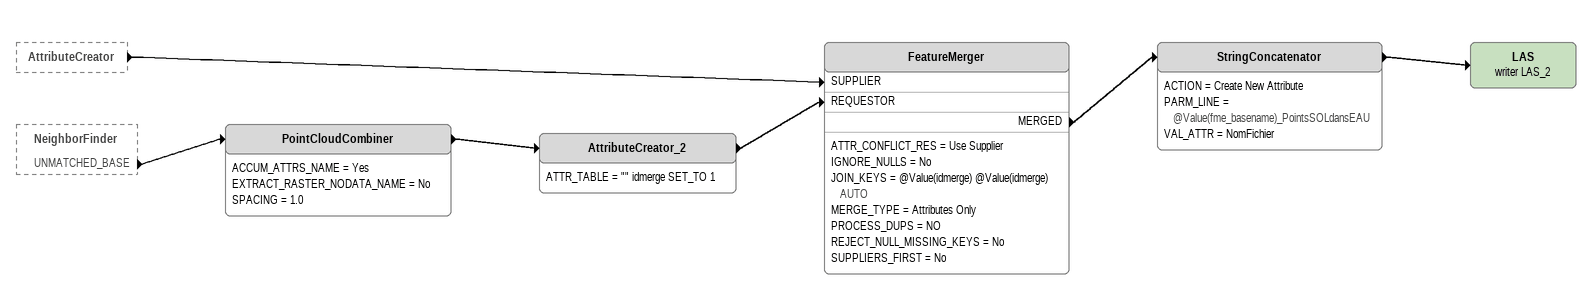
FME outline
AttributeCreator [outside]
    -> FeatureMerger [SUPPLIER]
NeighborFinder [outside]
    UNMATCHED_BASE -> PointCloudCombiner
PointCloudCombiner
    ACCUM_ATTRS_NAME = Yes
    EXTRACT_RASTER_NODATA_NAME = No
    SPACING = 1.0
    -> AttributeCreator_2
AttributeCreator_2
    ATTR_TABLE = "" idmerge SET_TO 1
    -> FeatureMerger [REQUESTOR]
FeatureMerger
    ATTR_CONFLICT_RES = Use Supplier
    IGNORE_NULLS = No
    JOIN_KEYS = @Value(idmerge) @Value(idmerge) AUTO
    MERGE_TYPE = Attributes Only
    PROCESS_DUPS = NO
    REJECT_NULL_MISSING_KEYS = No
    SUPPLIERS_FIRST = No
    MERGED -> StringConcatenator
StringConcatenator
    ACTION = Create New Attribute
    PARM_LINE = @Value(fme_basename)_PointsSOLdansEAU
    VAL_ATTR = NomFichier
    -> LAS (writer LAS_2)
LAS (writer LAS_2)
